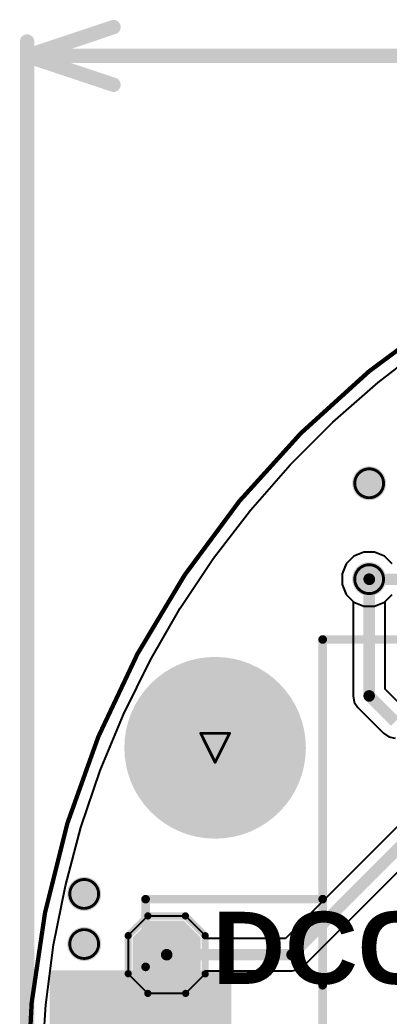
# Model space of a CAD drawing. Header units: inches. Extents: x -17 to 345, y -18 to 43.
# Drawn here: x -16.63 to -10.11, y 1.39 to 18.95 of the extents above; entities that cross this region are included whole.
import ezdxf

# ---------------------------------------------------------------- set-up
doc = ezdxf.new("R2010")
doc.units = ezdxf.units.IN
for name, color, linetype in [('Board Outline', 216, 'Continuous'), ('Bottom Layer', 5, 'Continuous'), ('Bottom Overlay', 54, 'Continuous'), ('Bottom Paste', 16, 'Continuous'), ('Bottom Solder', 6, 'Continuous'), ('Drill Drawing', 1, 'Continuous'), ('Mechanical 13', 56, 'Continuous'), ('Multi-Layer', 9, 'Continuous'), ('Pad Holes', 156, 'Continuous'), ('Top Layer', 1, 'Continuous'), ('Top Overlay', 2, 'Continuous'), ('Top Paste', 8, 'Continuous'), ('Top Solder', 216, 'Continuous'), ('Via Holes', 16, 'Continuous')]:
    doc.layers.add(name, color=color, linetype=linetype)
doc.styles.add('Arial_Bold', font='', dxfattribs={"height": 0.2})
doc.styles.get('Arial_Bold').set_extended_font_data('Arial', bold=True)

msp = doc.modelspace()

# ---------------------------------------------------------------- hatches: boundary and pattern name
at = {"layer": 'Bottom Layer'}
h = msp.add_hatch(color=5, dxfattribs=at)
edge = h.paths.add_edge_path()
edge.add_arc((-10.46449774, 10.78294008), 0.2999994, 0, 360)
h = msp.add_hatch(color=5, dxfattribs=at)
edge = h.paths.add_edge_path()
edge.add_arc((-10.4648, 9.0932), 0.2999994, 0, 360)
h = msp.add_hatch(color=5, dxfattribs=at)
edge = h.paths.add_edge_path()
edge.add_arc((-13.1826, 6.1214), 1.49999954, 0, 360)
h = msp.add_hatch(color=5, dxfattribs=at)
edge = h.paths.add_edge_path()
edge.add_arc((-15.4924252, 3.54626672), 0.2999994, 0, 360)
h = msp.add_hatch(color=5, dxfattribs=at)
edge = h.paths.add_edge_path()
edge.add_arc((-15.4924252, 2.66335002), 0.2999994, 0, 360)
msp.add_hatch(color=5, dxfattribs=at).paths.add_polyline_path([(-15.99999848, 2.09999961), (-12.9999994, 2.09999961), (-12.9999994, -2.09999961), (-15.99999848, -2.09999961)])
at = {"layer": 'Bottom Paste'}
msp.add_hatch(color=16, dxfattribs=at).paths.add_polyline_path([(-15.99999848, 2.09999961), (-12.9999994, 2.09999961), (-12.9999994, -2.09999961), (-15.99999848, -2.09999961)])
at = {"layer": 'Bottom Solder'}
h = msp.add_hatch(color=6, dxfattribs=at)
edge = h.paths.add_edge_path()
edge.add_arc((-13.1826, 6.1214), 1.60159954, 0, 360)
msp.add_hatch(color=6, dxfattribs=at).paths.add_polyline_path([(-16.10159848, 2.20159961), (-12.8983994, 2.20159961), (-12.8983994, -2.20159961), (-16.10159848, -2.20159961)])
at = {"layer": 'Multi-Layer'}
h = msp.add_hatch(color=9, dxfattribs=at)
edge = h.paths.add_edge_path()
edge.add_arc((-13.1826, 6.1214), 1.49999954, 0, 360)
at = {"layer": 'Pad Holes'}
h = msp.add_hatch(color=7, dxfattribs=at)
edge = h.paths.add_edge_path()
edge.add_arc((-13.1826, 6.1214), 1.00000054, 0, 360)
at = {"layer": 'Top Layer'}
h = msp.add_hatch(color=1, dxfattribs=at)
edge = h.paths.add_edge_path()
edge.add_arc((-10.46449774, 10.78294008), 0.2999994, 0, 360)
h = msp.add_hatch(color=1, dxfattribs=at)
edge = h.paths.add_edge_path()
edge.add_arc((-10.4648, 9.0932), 0.2999994, 0, 360)
h = msp.add_hatch(color=1, dxfattribs=at)
edge = h.paths.add_edge_path()
edge.add_arc((-13.1826, 6.1214), 1.49999954, 0, 360)
h = msp.add_hatch(color=1, dxfattribs=at)
edge = h.paths.add_edge_path()
edge.add_arc((-15.4924252, 3.54626672), 0.2999994, 0, 360)
h = msp.add_hatch(color=1, dxfattribs=at)
edge = h.paths.add_edge_path()
edge.add_arc((-15.4924252, 2.66335002), 0.2999994, 0, 360)
msp.add_hatch(color=1, dxfattribs=at).paths.add_polyline_path([(-14.53681751, 2.725004075), (-14.53681751, 2.225003805), (-14.286817375, 1.97500367), (-13.786817105, 1.97500367), (-13.53681697, 2.225003805), (-13.53681697, 2.725004075), (-13.786817105, 2.97500421), (-14.286817375, 2.97500421)])
at = {"layer": 'Top Paste'}
msp.add_hatch(color=8, dxfattribs=at).paths.add_polyline_path([(-14.53681751, 2.725004075), (-14.53681751, 2.225003805), (-14.286817375, 1.97500367), (-13.786817105, 1.97500367), (-13.53681697, 2.225003805), (-13.53681697, 2.725004075), (-13.786817105, 2.97500421), (-14.286817375, 2.97500421)])
at = {"layer": 'Top Solder'}
h = msp.add_hatch(color=216, dxfattribs=at)
edge = h.paths.add_edge_path()
edge.add_arc((-13.1826, 6.1214), 1.60159954, 0, 360)
msp.add_hatch(color=216, dxfattribs=at).paths.add_polyline_path([(-14.63841751, 2.775804075), (-14.63841751, 2.174203805), (-14.337617375, 1.87340367), (-13.736017105, 1.87340367), (-13.43521697, 2.174203805), (-13.43521697, 2.775804075), (-13.736017105, 3.07660421), (-14.337617375, 3.07660421)])
at = {"layer": 'Via Holes'}
h = msp.add_hatch(color=7, dxfattribs=at)
edge = h.paths.add_edge_path()
edge.add_arc((-10.46449774, 10.78294008), 0.1499997, 0, 360)
h = msp.add_hatch(color=7, dxfattribs=at)
edge = h.paths.add_edge_path()
edge.add_arc((-10.4648, 9.0932), 0.1499997, 0, 360)
h = msp.add_hatch(color=7, dxfattribs=at)
edge = h.paths.add_edge_path()
edge.add_arc((-15.4924252, 3.54626672), 0.1499997, 0, 360)
h = msp.add_hatch(color=7, dxfattribs=at)
edge = h.paths.add_edge_path()
edge.add_arc((-15.4924252, 2.66335002), 0.1499997, 0, 360)

# ---------------------------------------------------------------- linework, layer by layer
at = {"layer": 'Board Outline'}
msp.add_lwpolyline([(16.499967, 0, 0.07599934, 0.07599934, 1), (-16.499967, 0, 0.07599934, 0.07599934, 1)], format="xyseb", close=True, dxfattribs=at)
at = {"layer": 'Bottom Layer'}
for p, q in [((-10.30869922, 12.56119408), (-9.46509918, 13.20851308)), ((-11.10816676, 11.86008042), (-10.30869922, 12.56119408)), ((-11.86008296, 11.10816422), (-11.10816676, 11.86008042)), ((-12.56119408, 10.30870176), (-11.86008296, 11.10816422)), ((-13.20850292, 9.465111879999998), (-12.56119408, 10.30870176)), ((-10.73545224, 9.498258879999998), (-10.86985888, 9.36385224)), ((-10.55983918, 9.5709994), (-10.73545224, 9.498258879999998)), ((-10.36976082, 9.5709994), (-10.55983918, 9.5709994)), ((-10.19414776, 9.498258879999998), (-10.36976082, 9.5709994)), ((-10.0703888, 9.374499919999998), (-10.19414776, 9.498258879999998)), ((-13.79928914, 8.58093788), (-13.20850292, 9.465111879999998)), ((-10.86985888, 9.36385224), (-10.9425994, 9.18823918)), ((-10.9425994, 9.18823918), (-10.9425994, 8.99816082)), ((-10.9425994, 8.99816082), (-10.86985888, 8.822547759999999)), ((-10.86985888, 8.822547759999999), (-10.73545224, 8.68814112)), ((-10.19414776, 8.68814112), (-10.07753636, 8.80475252)), ((-10.73545224, 8.68814112), (-10.55983918, 8.6154006)), ((-10.55983918, 8.6154006), (-10.36976082, 8.6154006)), ((-10.36976082, 8.6154006), (-10.19414776, 8.68814112)), ((-14.33096194, 7.660053259999999), (-13.79928914, 8.58093788)), ((-14.80126072, 6.706382319999999), (-14.33096194, 7.660053259999999)), ((-15.20820174, 5.72394334), (-14.80126072, 6.706382319999999)), ((-15.54999684, 4.71704162), (-15.20820174, 5.72394334)), ((-15.825216, 3.68991388), (-15.54999684, 4.71704162)), ((-16.03266034, 2.6470102), (-15.825216, 3.68991388)), ((-16.1714561, 1.59275018), (-16.03266034, 2.6470102)), ((-16.24100384, 0.53166264), (-16.1714561, 1.59275018))]:
    msp.add_line(p, q, dxfattribs=at)
for points in [[(-10.4648, 9.0932, 0.2032, 0.2032, 0), (-10.46122622, 9.08962622, 0.2032, 0.2032, 0)], [(-10.46122622, 9.08962622, 0.2032, 0.2032, 0), (-4.02689822, 9.08962622, 0.2032, 0.2032, 0)]]:
    msp.add_lwpolyline(points, format="xyseb", dxfattribs=at)
for points in [[(-10.5156, 9.0932, 0.1016, 0.1016, 1), (-10.414, 9.0932, 0.1016, 0.1016, 1)], [(-10.51202622, 9.08962622, 0.1016, 0.1016, 1), (-10.41042622, 9.08962622, 0.1016, 0.1016, 1)], [(-10.51202622, 9.08962622, 0.1016, 0.1016, 1), (-10.41042622, 9.08962622, 0.1016, 0.1016, 1)]]:
    msp.add_lwpolyline(points, format="xyseb", close=True, dxfattribs=at)
at = {"layer": 'Bottom Overlay'}
for points in [[(-11.28554004, 8.02993568, 0.1524, 0.1524, 0), (10.96684116, 8.02993568, 0.1524, 0.1524, 0)], [(-11.28554004, 1.93693288, 0.1524, 0.1524, 0), (-11.28554004, 8.02993568, 0.1524, 0.1524, 0)], [(-14.40943524, 3.45371928, 0.15199868, 0.15199868, 0), (-11.28561624, 3.45371928, 0.15199868, 0.15199868, 0)], [(-14.40940984, 2.2606, 0.15199868, 0.15199868, 0), (-14.40940984, 3.45371928, 0.15199868, 0.15199868, 0)], [(-11.28554004, -2.02948032, 0.15199868, 0.15199868, 0), (-11.28554004, 2.01066908, 0.15199868, 0.15199868, 0)]]:
    msp.add_lwpolyline(points, format="xyseb", dxfattribs=at)
for points in [[(-11.32364004, 8.02993568, 0.0762, 0.0762, 1), (-11.24744004, 8.02993568, 0.0762, 0.0762, 1)], [(-11.32364004, 8.02993568, 0.0762, 0.0762, 1), (-11.24744004, 8.02993568, 0.0762, 0.0762, 1)], [(-14.44743364, 3.45371928, 0.07599934, 0.07599934, 1), (-14.37143684, 3.45371928, 0.07599934, 0.07599934, 1)], [(-14.44740824, 3.45371928, 0.07599934, 0.07599934, 1), (-14.37141144, 3.45371928, 0.07599934, 0.07599934, 1)], [(-11.32361464, 3.45371928, 0.07599934, 0.07599934, 1), (-11.24761784, 3.45371928, 0.07599934, 0.07599934, 1)], [(-14.44740824, 2.2606, 0.07599934, 0.07599934, 1), (-14.37141144, 2.2606, 0.07599934, 0.07599934, 1)], [(-11.32364004, 1.93693288, 0.0762, 0.0762, 1), (-11.24744004, 1.93693288, 0.0762, 0.0762, 1)], [(-11.32353844, 2.01066908, 0.07599934, 0.07599934, 1), (-11.24754164, 2.01066908, 0.07599934, 0.07599934, 1)]]:
    msp.add_lwpolyline(points, format="xyseb", close=True, dxfattribs=at)
at = {"layer": 'Drill Drawing'}
for points in [[(-10.21049774, 10.78294008, 0.0508, 0.0508, 1), (-10.71849774, 10.78294008, 0.0508, 0.0508, 1)], [(-10.73119774, 10.78294008, 0.0254, 0.0254, 1), (-10.70579774, 10.78294008, 0.0254, 0.0254, 1)], [(-10.22319774, 10.78294008, 0.0254, 0.0254, 1), (-10.19779774, 10.78294008, 0.0254, 0.0254, 1)], [(-10.2108, 9.0932, 0.0508, 0.0508, 1), (-10.7188, 9.0932, 0.0508, 0.0508, 1)], [(-10.7315, 9.0932, 0.0254, 0.0254, 1), (-10.7061, 9.0932, 0.0254, 0.0254, 1)], [(-10.2235, 9.0932, 0.0254, 0.0254, 1), (-10.1981, 9.0932, 0.0254, 0.0254, 1)], [(-13.4493, 6.3754, 0.0254, 0.0254, 1), (-13.4239, 6.3754, 0.0254, 0.0254, 1)], [(-13.4493, 6.3754, 0.0254, 0.0254, 1), (-13.4239, 6.3754, 0.0254, 0.0254, 1)], [(-12.9413, 6.3754, 0.0254, 0.0254, 1), (-12.9159, 6.3754, 0.0254, 0.0254, 1)], [(-12.9413, 6.3754, 0.0254, 0.0254, 1), (-12.9159, 6.3754, 0.0254, 0.0254, 1)], [(-13.1953, 5.8674, 0.0254, 0.0254, 1), (-13.1699, 5.8674, 0.0254, 0.0254, 1)], [(-13.1953, 5.8674, 0.0254, 0.0254, 1), (-13.1699, 5.8674, 0.0254, 0.0254, 1)], [(-15.2384252, 3.54626672, 0.0508, 0.0508, 1), (-15.7464252, 3.54626672, 0.0508, 0.0508, 1)], [(-15.7591252, 3.54626672, 0.0254, 0.0254, 1), (-15.7337252, 3.54626672, 0.0254, 0.0254, 1)], [(-15.2511252, 3.54626672, 0.0254, 0.0254, 1), (-15.2257252, 3.54626672, 0.0254, 0.0254, 1)], [(-15.2384252, 2.66335002, 0.0508, 0.0508, 1), (-15.7464252, 2.66335002, 0.0508, 0.0508, 1)], [(-15.7591252, 2.66335002, 0.0254, 0.0254, 1), (-15.7337252, 2.66335002, 0.0254, 0.0254, 1)], [(-15.2511252, 2.66335002, 0.0254, 0.0254, 1), (-15.2257252, 2.66335002, 0.0254, 0.0254, 1)]]:
    msp.add_lwpolyline(points, format="xyseb", close=True, dxfattribs=at)
for points in [[(-13.4366, 6.3754, 0.0508, 0.0508, 0), (-12.9286, 6.3754, 0.0508, 0.0508, 0)], [(-13.4366, 6.3754, 0.0508, 0.0508, 0), (-13.1826, 5.8674, 0.0508, 0.0508, 0)], [(-13.1826, 5.8674, 0.0508, 0.0508, 0), (-12.9286, 6.3754, 0.0508, 0.0508, 0)]]:
    msp.add_lwpolyline(points, format="xyseb", dxfattribs=at)
at = {"layer": 'Mechanical 13'}
for points in [[(-16.499967, 18.3134, 0.254, 0.254, 0), (-14.975967, 18.8214, 0.254, 0.254, 0)], [(-16.499967, 0.2919984, 0.254, 0.254, 0), (-16.499967, 18.5674, 0.254, 0.254, 0)], [(-16.499967, 18.3134, 0.254, 0.254, 0), (-14.975967, 17.8054, 0.254, 0.254, 0)], [(-16.499967, 18.3134, 0.254, 0.254, 0), (-6.14507534, 18.3134, 0.254, 0.254, 0)]]:
    msp.add_lwpolyline(points, format="xyseb", dxfattribs=at)
for points in [[(-15.039467, 18.8214, 0.127, 0.127, 1), (-14.912467, 18.8214, 0.127, 0.127, 1)], [(-16.563467, 18.5674, 0.127, 0.127, 1), (-16.436467, 18.5674, 0.127, 0.127, 1)], [(-16.563467, 18.3134, 0.127, 0.127, 1), (-16.436467, 18.3134, 0.127, 0.127, 1)], [(-16.563467, 18.3134, 0.127, 0.127, 1), (-16.436467, 18.3134, 0.127, 0.127, 1)], [(-16.563467, 18.3134, 0.127, 0.127, 1), (-16.436467, 18.3134, 0.127, 0.127, 1)], [(-15.039467, 17.8054, 0.127, 0.127, 1), (-14.912467, 17.8054, 0.127, 0.127, 1)]]:
    msp.add_lwpolyline(points, format="xyseb", close=True, dxfattribs=at)
at = {"layer": 'Top Layer'}
for p, q in [((-10.30869922, 12.56119408), (-9.46509918, 13.20851308)), ((-11.10816676, 11.86008042), (-10.30869922, 12.56119408)), ((-11.86008296, 11.10816422), (-11.10816676, 11.86008042)), ((-12.56119408, 10.30870176), (-11.86008296, 11.10816422)), ((-13.20850292, 9.465111879999998), (-12.56119408, 10.30870176)), ((-10.73545224, 9.498258879999998), (-10.86985888, 9.36385224)), ((-10.55983918, 9.5709994), (-10.73545224, 9.498258879999998)), ((-10.36976082, 9.5709994), (-10.55983918, 9.5709994)), ((-10.19414776, 9.498258879999998), (-10.36976082, 9.5709994)), ((-10.05974112, 9.36385224), (-10.19414776, 9.498258879999998)), ((-13.79928914, 8.58093788), (-13.20850292, 9.465111879999998)), ((-10.86985888, 9.36385224), (-10.9425994, 9.18823918)), ((-10.9425994, 9.18823918), (-10.9425994, 8.99816082)), ((-10.9425994, 8.99816082), (-10.86985888, 8.822547759999999)), ((-10.86985888, 8.822547759999999), (-10.7496737, 8.702362579999999)), ((-10.1799263, 8.702362579999999), (-10.05974112, 8.822547759999999)), ((-10.7496737, 8.702362579999999), (-10.7496737, 7.035812699999999)), ((-10.1799263, 7.153800779999999), (-10.1799263, 8.702362579999999)), ((-14.33096194, 7.660053259999999), (-13.79928914, 8.58093788)), ((-14.80126072, 6.706382319999999), (-14.33096194, 7.660053259999999)), ((-10.7496737, 7.035812699999999), (-10.74967624, 7.0358)), ((-10.74967624, 7.0358), (-10.72798972, 6.9267832)), ((-9.88960176, 6.863473699999999), (-10.1799263, 7.153800779999999)), ((-10.72798972, 6.9267832), (-10.66623724, 6.83436276)), ((-15.20820174, 5.72394334), (-14.80126072, 6.706382319999999)), ((-10.66623724, 6.83436276), (-10.20904232, 6.37717038)), ((-10.20904232, 6.37717038), (-10.20903724, 6.377162759999999)), ((-10.20903724, 6.377162759999999), (-10.1166168, 6.31541028)), ((-10.1166168, 6.31541028), (-10.0076, 6.293726299999999)), ((-15.54999684, 4.71704162), (-15.20820174, 5.72394334)), ((-9.4087442, 5.294327739999999), (-11.94319684, 2.75987764)), ((-11.62375882, 2.2735667), (-9.08930364, 4.80802442)), ((-15.825216, 3.68991388), (-15.54999684, 4.71704162)), ((-16.03266034, 2.6470102), (-15.825216, 3.68991388)), ((-14.37571674, 3.15280294), (-14.71461624, 2.81390344)), ((-13.69791774, 3.15280294), (-14.37571674, 3.15280294)), ((-13.35901824, 2.81390344), (-13.69791774, 3.15280294)), ((-14.71461624, 2.81390344), (-14.71461624, 2.13610444)), ((-13.35901824, 2.75987764), (-13.35901824, 2.81390344)), ((-16.1714561, 1.59275018), (-16.03266034, 2.6470102)), ((-11.94319684, 2.75987764), (-13.35901824, 2.75987764)), ((-14.71461624, 2.13610444), (-14.37571674, 1.79720494)), ((-13.69791774, 1.79720494), (-13.35901824, 2.13610444)), ((-13.35901824, 2.13610444), (-13.35901824, 2.19013024)), ((-13.35901824, 2.19013024), (-11.82520876, 2.19013024)), ((-11.82520876, 2.19013024), (-11.82519606, 2.1901277)), ((-11.82519606, 2.1901277), (-11.71617926, 2.21181422)), ((-11.71617926, 2.21181422), (-11.62375882, 2.2735667)), ((-14.37571674, 1.79720494), (-13.69791774, 1.79720494)), ((-16.24100384, 0.53166264), (-16.1714561, 1.59275018))]:
    msp.add_line(p, q, dxfattribs=at)
for points in [[(-10.4648, 7.0358, 0.2032, 0.2032, 0), (-10.4648, 9.0932, 0.2032, 0.2032, 0)], [(-10.4648, 7.0358, 0.2032, 0.2032, 0), (-10.0076, 6.5786, 0.2032, 0.2032, 0)], [(-11.82519606, 2.47500394, 0.2032, 0.2032, 0), (-9.20730188, 5.09289812, 0.2032, 0.2032, 0)], [(-14.03681724, 2.47500394, 0.2032, 0.2032, 0), (-11.82519606, 2.47500394, 0.2032, 0.2032, 0)]]:
    msp.add_lwpolyline(points, format="xyseb", dxfattribs=at)
for points in [[(-10.5156, 9.0932, 0.1016, 0.1016, 1), (-10.414, 9.0932, 0.1016, 0.1016, 1)], [(-10.5156, 7.0358, 0.1016, 0.1016, 1), (-10.414, 7.0358, 0.1016, 0.1016, 1)], [(-10.5156, 7.0358, 0.1016, 0.1016, 1), (-10.414, 7.0358, 0.1016, 0.1016, 1)], [(-14.08761724, 2.47500394, 0.1016, 0.1016, 1), (-13.98601724, 2.47500394, 0.1016, 0.1016, 1)], [(-11.87599606, 2.47500394, 0.1016, 0.1016, 1), (-11.77439606, 2.47500394, 0.1016, 0.1016, 1)], [(-11.87599606, 2.47500394, 0.1016, 0.1016, 1), (-11.77439606, 2.47500394, 0.1016, 0.1016, 1)]]:
    msp.add_lwpolyline(points, format="xyseb", close=True, dxfattribs=at)
at = {"layer": 'Top Overlay'}
for points in [[(-14.71631804, 2.81150314, 0.127, 0.127, 0), (-14.36917116, 3.15865002, 0.127, 0.127, 0)], [(-14.36917116, 3.15865002, 0.127, 0.127, 0), (-13.706983, 3.15865002, 0.127, 0.127, 0)], [(-13.706983, 3.15865002, 0.127, 0.127, 0), (-13.35821052, 2.80987754, 0.127, 0.127, 0)], [(-14.71631804, 2.1394801, 0.127, 0.127, 0), (-14.71631804, 2.81150314, 0.127, 0.127, 0)], [(-13.35821052, 2.13761066, 0.127, 0.127, 0), (-13.35821052, 2.80987754, 0.127, 0.127, 0)], [(-14.71631804, 2.1394801, 0.127, 0.127, 0), (-14.36998396, 1.79314602, 0.127, 0.127, 0)], [(-13.70267516, 1.79314602, 0.127, 0.127, 0), (-13.35821052, 2.13761066, 0.127, 0.127, 0)], [(-14.36998396, 1.79314602, 0.127, 0.127, 0), (-13.70267516, 1.79314602, 0.127, 0.127, 0)]]:
    msp.add_lwpolyline(points, format="xyseb", dxfattribs=at)
for points in [[(-14.40092116, 3.15865002, 0.0635, 0.0635, 1), (-14.33742116, 3.15865002, 0.0635, 0.0635, 1)], [(-14.40092116, 3.15865002, 0.0635, 0.0635, 1), (-14.33742116, 3.15865002, 0.0635, 0.0635, 1)], [(-13.738733, 3.15865002, 0.0635, 0.0635, 1), (-13.675233, 3.15865002, 0.0635, 0.0635, 1)], [(-13.738733, 3.15865002, 0.0635, 0.0635, 1), (-13.675233, 3.15865002, 0.0635, 0.0635, 1)], [(-14.74806804, 2.81150314, 0.0635, 0.0635, 1), (-14.68456804, 2.81150314, 0.0635, 0.0635, 1)], [(-14.74806804, 2.81150314, 0.0635, 0.0635, 1), (-14.68456804, 2.81150314, 0.0635, 0.0635, 1)], [(-13.38996052, 2.80987754, 0.0635, 0.0635, 1), (-13.32646052, 2.80987754, 0.0635, 0.0635, 1)], [(-13.38996052, 2.80987754, 0.0635, 0.0635, 1), (-13.32646052, 2.80987754, 0.0635, 0.0635, 1)], [(-14.74806804, 2.1394801, 0.0635, 0.0635, 1), (-14.68456804, 2.1394801, 0.0635, 0.0635, 1)], [(-14.74806804, 2.1394801, 0.0635, 0.0635, 1), (-14.68456804, 2.1394801, 0.0635, 0.0635, 1)], [(-13.38996052, 2.13761066, 0.0635, 0.0635, 1), (-13.32646052, 2.13761066, 0.0635, 0.0635, 1)], [(-13.38996052, 2.13761066, 0.0635, 0.0635, 1), (-13.32646052, 2.13761066, 0.0635, 0.0635, 1)], [(-14.40173396, 1.79314602, 0.0635, 0.0635, 1), (-14.33823396, 1.79314602, 0.0635, 0.0635, 1)], [(-14.40173396, 1.79314602, 0.0635, 0.0635, 1), (-14.33823396, 1.79314602, 0.0635, 0.0635, 1)], [(-13.73442516, 1.79314602, 0.0635, 0.0635, 1), (-13.67092516, 1.79314602, 0.0635, 0.0635, 1)], [(-13.73442516, 1.79314602, 0.0635, 0.0635, 1), (-13.67092516, 1.79314602, 0.0635, 0.0635, 1)]]:
    msp.add_lwpolyline(points, format="xyseb", close=True, dxfattribs=at)

# ---------------------------------------------------------------- texts
at = {"layer": 'Top Overlay', "style": 'Arial_Bold'}
msp.add_text('DCC', height=1.27, rotation=360, dxfattribs=at).set_placement((-13.22965858, 1.96100446))

doc.saveas('drawing.dxf')
